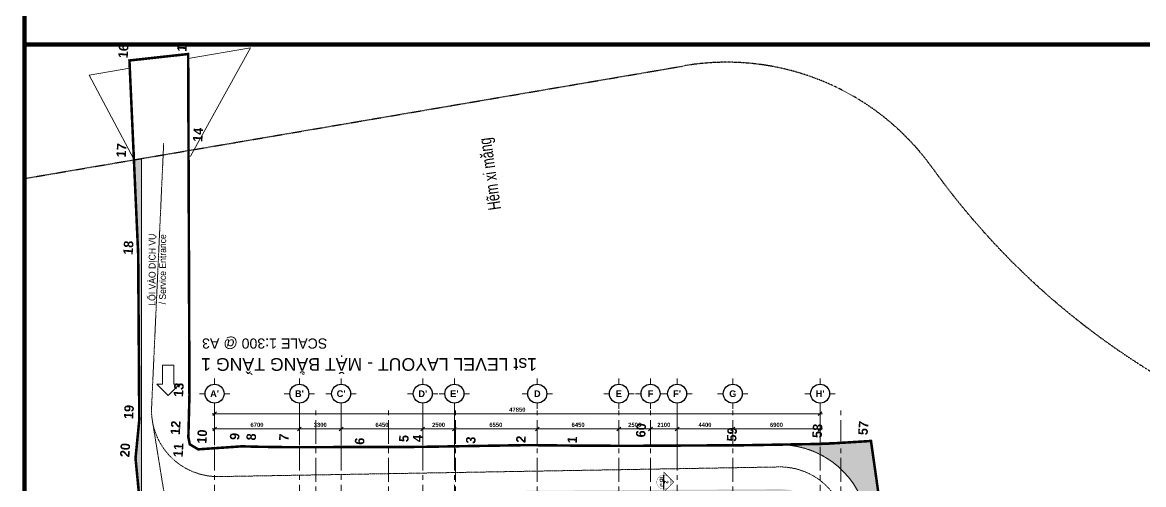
# Model space of a CAD drawing. Header units: millimetres. Extents: x -100356 to 314685, y 446 to 1273965.
# Drawn here: x 17056 to 105653, y 533506 to 570060 of the extents above; entities that cross this region are included whole.
import ezdxf
from ezdxf.enums import TextEntityAlignment as Align
from ezdxf.xclip import XClip

# ---------------------------------------------------------------- set-up
doc = ezdxf.new("R2010")
doc.units = ezdxf.units.MM
doc.header["$XCLIPFRAME"] = 2
for name, pattern in [('20180221 BF$0$2-2', [10, 5, -5]), ('20180221 BF$0$DASHDOT', [1, 0.5, -0.25, 0, -0.25]), ('20180221 BF$0$HIDDEN', [0.375, 0.25, -0.125]), ('20180330-Ascent Plaza-TP-Ban ve so bo$0$gf$0$Dash', [6, 3, -3]), ('CENTER', [2, 1.25, -0.25, 0.25, -0.25]), ('DASHED', [0.75, 0.5, -0.25]), ('gf$0$Dash', [6, 3, -3])]:
    doc.linetypes.add(name, pattern=pattern)
doc.layers.get('DEFPOINTS').update_dxf_attribs({"lineweight": 13})
for name, color, linetype in [('20180221 BF$0$10', 1, 'Continuous'), ('20180221 BF$0$28', 7, 'Continuous'), ('20180221 BF$0$Kichthuoc', 7, 'Continuous'), ('20180221 BF$0$sohieu_diem', 2, 'Continuous'), ('20180221 BF$0$TREE', 99, 'Continuous')]:
    doc.layers.add(name, color=color, linetype=linetype)
for name, color, linetype, lineweight in [('20180221 BF$0$QHH ÐỀ XUẤT ÐIỀU CHỈNH', 5, '20180221 BF$0$HIDDEN', 30), ('20180221 BF$0$setback', 1, 'Continuous', 13), ('20180330-Ascent Plaza-TP-Ban ve so bo$0$@ color hatch', 7, 'Continuous', 13), ('20180330-Ascent Plaza-TP-Ban ve so bo$0$gf$0$A-_DETA----_E', 8, 'Continuous', 9), ('@ color hatch', 7, 'Continuous', 13), ('A.Concrete', 7, 'Continuous', 25), ('gf$0$A-_ANOT----_A', 7, 'Continuous', 5), ('gf$0$A-_ANOTTEXT_T', 7, 'Continuous', 5), ('gf$0$A-_DETA----_E', 8, 'Continuous', 9), ('gf$0$Core - tb$0$1-thaythuong', 9, 'Continuous', 13), ('LDIM OUT', 250, 'Continuous', 13), ('LGI', 250, 'CENTER', 9), ('luoicot', 30, 'Continuous', 13), ('TEXT', 6, 'Continuous', 20), ('TXT', 1, 'Continuous', 25)]:
    doc.layers.add(name, color=color, linetype=linetype, lineweight=lineweight)
doc.styles.add('20180221 BF$0$VAPTIMN', font='VNI-Aptima-Bold.TTF')
doc.styles.add('20180221 BF$0$VL2 - tb$0$GHICHU-C', font='Font - TrueType - Arial.ttf', dxfattribs={"width": 0.7})
doc.styles.add('ARIAL', font='Font - TrueType - Arial Bold.ttf')
doc.styles.add('gf$0$Arial', font='Font - TrueType - Arial.ttf', dxfattribs={"width": 0.9, "height": 540})
doc.styles.add('PSDG - Title', font='seguisb_0.ttf', dxfattribs={"height": 2.5})
doc.styles.add('VnArial', font='Font - TrueType - Arial.ttf')
doc.dimstyles.new('TL 150 OUT', dxfattribs={"dimscale": 150, "dimtxt": 2.2, "dimasz": 2, "dimexe": 1.2, "dimexo": 1.5, "dimgap": 1, "dimtad": 1, "dimdec": 0, "dimdsep": 46, "dimtxsty": 'ARIAL', "dimblk": 'OBLIQUE', "dimcen": 2, "dimdle": 1.2, "dimclrd": 256, "dimclre": 256, "dimclrt": 4, "dimaunit": 1, "dimadec": 0, "dimazin": 0, "dimtfac": 1, "dimtdec": 0, "dimtix": 1, "dimtmove": 2, "dimatfit": 3, "dimfxl": 1, "dimtolj": 1, "dimtzin": 0, "dimarcsym": 0})

# ---------------------------------------------------------------- blocks, each defined once
blk = doc.blocks.new('gf$0$KUME - Arrow dicrection vehicle - In-1669013-IDEA-1st Storey')
at = {"layer": 'gf$0$Core - tb$0$1-thaythuong'}
for p, q in [((-3, 0), (0, 3)), ((0, 3), (3, 0)), ((-1.5, 0), (-3, 0)), ((-1.5, -5), (-1.5, 0)), ((1.5, 0), (3, 0)), ((1.5, 0), (1.5, -5)), ((1.5, -5), (-1.5, -5))]:
    blk.add_line(p, q, dxfattribs=at)
blk = doc.blocks.new('*U430')
h = blk.add_hatch(color=256)
h.paths.add_polyline_path([(0, 7.86), (-3.93, 3.93, -0.198912), (0, 5.56, -0.198912), (3.93, 3.93)])
h.paths.add_polyline_path([(3.93, 3.93, -0.198912), (5.56, 0), (7.86, 0)])
h.paths.add_polyline_path([(-3.93, 3.93), (-7.86, 0), (-5.56, 0, -0.198912)])
at = {"color": 1}
blk.add_line((5.56, 0), (-5.56, 0), dxfattribs=at)
for points, const_width in [([(-5.56, 0), (-7.86, 0), (0, 7.86), (7.86, 0), (5.56, 0)], 0.397), ([(7.86, 6.35), (7.86, 0)], 1)]:
    blk.add_lwpolyline(points, dxfattribs=dict(const_width=const_width))
at = {"const_width": 0.167}
blk.add_lwpolyline([(-5.56, 0, -0.414214), (0, 5.56, -0.414214), (5.56, 0, -0.414214), (0, -5.56, -0.414214), (-5.56, 0, -1.041379)], format="xyb", dxfattribs=at)
at = {"linetype": 'DASHED', "ltscale": 2, "const_width": 0.1}
blk.add_lwpolyline([(5.56, 0), (7.86, 0)], dxfattribs=at)
at = {"color": 2, "style": 'PSDG - Title'}
blk.add_attdef('#', text='', height=2.38, dxfattribs=at).set_placement((0, 1.98), align=Align.MIDDLE_CENTER)
at = {"color": 2, "style": 'PSDG - Title', "width": 0.998746}
blk.add_attdef('A100', text='', height=2.38, dxfattribs=at).set_placement((-3.97, -3.18), (3.97, -3.18), align=Align.FIT)
blk = doc.blocks.new('SECTION SYMBOL 2')
at = {"layer": 'TXT'}
ref = blk.add_blockref('*U430', (-1200, 12584), dxfattribs=dict(at, xscale=100, yscale=100, zscale=100, rotation=270))
ref.add_attrib('#', '2', dxfattribs={"layer": '0', "color": 2, "height": 333, "rotation": 270, "style": 'ARIAL'}).set_placement((-1002, 12584), align=Align.MIDDLE_CENTER)
ref.add_attrib('A100', 'ID-#', dxfattribs={"layer": '0', "color": 2, "height": 250, "rotation": 270, "style": 'ARIAL', "width": 1.186702}).set_placement((-1518, 12980), (-1518, 12197), align=Align.FIT)
blk = doc.blocks.new('20180221 BF$0$hientrang')
at = {"layer": '20180221 BF$0$10', "color": 1}
for p, q in [((-33314, 110103, 0), (-41132, 109253, 0)), ((-32510, 105502, 0), (-33314, 110103, 0)), ((-48586, 108443, 0), (-61657, 107529, 0)), ((-64687, 107633, 0), (-71608, 106512, 0)), ((-61657, 107529, 0), (-64687, 107633, 0)), ((-40123, 104992, 0), (-32510, 105502, 0)), ((-59442, 103696, 0), (-40123, 104992, 0)), ((-62752, 103571, 0), (-59442, 103696, 0)), ((-63663, 102732, 0), (-63312, 103421, 0)), ((-63312, 103421, 0), (-62752, 103571, 0)), ((-63208, 99311, 0), (-63663, 102732, 0)), ((-63159, 98001, 0), (-63208, 99311, 0)), ((-63032, 95421, 0), (-63159, 98001, 0)), ((-62640, 89520, 0), (-63032, 95421, 0)), ((-62414, 86030, 0), (-62640, 89520, 0)), ((-62336, 84950, 0), (-62414, 86030, 0)), ((-62001, 80760, 0), (-62336, 84950, 0)), ((-61686, 76809, 0), (-62001, 80760, 0)), ((-61471, 72759, 0), (-61686, 76809, 0)), ((-61226, 68669, 0), (-61471, 72759, 0)), ((-60608, 59668, 0), (-61226, 68669, 0)), ((-60096, 53327, 0), (-60608, 59668, 0)), ((-59640, 49717, 0), (-60096, 53327, 0)), ((-70963, 47371, 0), (-59640, 49717, 0))]:
    blk.add_line(p, q, dxfattribs=at)
at = {"layer": '20180221 BF$0$10', "color": 1, "linetype": 'Continuous'}
for p, q in [((-33314, 110103, 0), (-32510, 105502, 0)), ((-71608, 106512, 0), (-64687, 107633, 0)), ((-62640, 89520, 0), (-62414, 86030, 0)), ((-62336, 84950, 0), (-62414, 86030, 0)), ((-62001, 80760, 0), (-62336, 84950, 0)), ((-61686, 76809, 0), (-62001, 80760, 0)), ((-61471, 72759, 0), (-61686, 76809, 0)), ((-61226, 68669, 0), (-61471, 72759, 0)), ((-60608, 59668, 0), (-61226, 68669, 0)), ((-60096, 53327, 0), (-60608, 59668, 0)), ((-59640, 49717, 0), (-60096, 53327, 0)), ((-70963, 47371, 0), (-59640, 49717, 0))]:
    blk.add_line(p, q, dxfattribs=at)
at = {"layer": '20180221 BF$0$10', "color": 1, "linetype": 'Continuous', "elevation": 0}
for points in [[(-64687, 107633), (-61657, 107529), (-48586, 108443), (-41132, 109253)], [(-32510, 105502), (-40123, 104992)], [(-40123, 104992), (-59442, 103696), (-62752, 103571), (-63312, 103421), (-63663, 102732), (-63208, 99311)], [(-63208, 99311), (-63159, 98001), (-63032, 95421), (-62640, 89520)]]:
    blk.add_lwpolyline(points, dxfattribs=at)
at = {"layer": '20180221 BF$0$Kichthuoc', "elevation": 0}
for points in [[(-42843, 116479, 0, 330, 0), (-41965, 116679, 0, 0, 0), (-41088, 116879, 0, 0, 0)], [(-36557, 89937, 0, 330, 0), (-35680, 90137, 0, 0, 0), (-34802, 90338, 0, 0, 0)]]:
    blk.add_lwpolyline(points, format="xyseb", dxfattribs=at)
at = {"layer": '20180221 BF$0$QHH ÐỀ XUẤT ÐIỀU CHỈNH', "linetype": '20180221 BF$0$2-2', "elevation": 0}
blk.add_lwpolyline([(-46464, 131762), (-30969, 66343)], dxfattribs=at)
at = {"layer": '20180221 BF$0$QHH ÐỀ XUẤT ÐIỀU CHỈNH', "linetype": '20180221 BF$0$2-2'}
for centre, radius, start, end in [((-50424, 61731, 0), 19995, 309.26648, 13.33656), ((210, -199, 0), 60000, 129.27099, 179.61871)]:
    blk.add_arc(centre, radius, start, end, dxfattribs=at)
at = {"layer": '20180221 BF$0$setback', "color": 1, "linetype": '20180221 BF$0$DASHDOT', "ltscale": 200, "const_width": 200, "elevation": 0}
blk.add_lwpolyline([(-70963, 47371), (-59640, 49717), (-60096, 53327), (-60608, 59668), (-61226, 68669), (-61471, 72759), (-61686, 76809), (-62001, 80760), (-62336, 84950), (-62414, 86030), (-62640, 89520), (-63032, 95421), (-63159, 98001), (-63208, 99311), (-63663, 102732), (-63312, 103421), (-62752, 103571), (-59442, 103696), (-40123, 104992), (-32510, 105502), (-33314, 110103), (-41132, 109253), (-48586, 108443), (-61657, 107529), (-64687, 107633), (-71608, 106512)], dxfattribs=at)
at = {"layer": '20180221 BF$0$sohieu_diem', "color": 3, "const_width": 93.8, "elevation": 0}
for points in [[(-33361, 110103, 1), (-33267, 110103, 1)], [(-41179, 109253, 1), (-41086, 109253, 1)], [(-48633, 108443, 1), (-48539, 108442, 1)], [(-64734, 107633, 1), (-64640, 107633, 1)], [(-61704, 107529, 1), (-61610, 107529, 1)], [(-32557, 105502, 1), (-32463, 105502, 1)], [(-40170, 104992, 1), (-40076, 104992, 1)], [(-62799, 103571, 1), (-62705, 103570, 1)], [(-59489, 103696, 1), (-59395, 103696, 1)], [(-63710, 102732, 1), (-63616, 102732, 1)], [(-63359, 103421, 1), (-63265, 103421, 1)], [(-63254, 99311, 1), (-63161, 99311, 1)], [(-63206, 98001, 1), (-63112, 98001, 1)], [(-63079, 95421, 1), (-62986, 95421, 1)], [(-62687, 89520, 1), (-62593, 89520, 1)], [(-62461, 86030, 1), (-62367, 86030, 1)], [(-62383, 84950, 1), (-62289, 84950, 1)], [(-62048, 80760, 1), (-61954, 80759, 1)], [(-61733, 76809, 1), (-61639, 76809, 1)], [(-61518, 72759, 1), (-61424, 72759, 1)], [(-61273, 68669, 1), (-61180, 68668, 1)], [(-60655, 59668, 1), (-60561, 59668, 1)], [(-60143, 53327, 1), (-60049, 53327, 1)], [(-59687, 49717, 1), (-59594, 49716, 1)]]:
    blk.add_lwpolyline(points, format="xyb", close=True, dxfattribs=at)
at = {"layer": '20180221 BF$0$28', "color": 7, "linetype": 'Continuous', "style": '20180221 BF$0$VL2 - tb$0$GHICHU-C', "width": 0.7}
blk.add_text('Hẽm xi măng', height=1000, rotation=11.70213, dxfattribs=at).set_placement((-40447, 81012, 0), align=Align.MIDDLE)
at = {"layer": '20180221 BF$0$sohieu_diem', "color": 3, "style": '20180221 BF$0$VAPTIMN'}
for s, p in [('16', (-33164, 110253, 0)), ('17', (-41003, 109910, 0)), ('18', (-48660, 108878, 0)), ('20', (-64650, 108123, 0)), ('19', (-61620, 108019, 0)), ('15', (-32359, 105652, 0)), ('11', (-64386, 103922, 0)), ('12', (-62633, 104260, 0)), ('13', (-59625, 104196, 0)), ('14', (-39400, 103952, 0)), ('10', (-63196, 102119, 0)), ('9', (-62742, 99550, 0)), ('8', (-62694, 98240, 0)), ('7', (-62567, 95660, 0)), ('6', (-62490, 89670, 0)), ('5', (-62060, 86195, 0)), ('4', (-61981, 85115, 0)), ('3', (-61851, 80909, 0)), ('2', (-61536, 76959, 0)), ('1', (-61321, 72909, 0)), ('60', (-60504, 67538, 0)), ('59', (-60379, 60344, 0)), ('58', (-59674, 53624, 0)), ('57', (-59219, 50014, 0))]:
    blk.add_text(s, height=750, rotation=359.92728, dxfattribs=at).set_placement(p)
blk = doc.blocks.new('_Oblique')
at = {"color": 0, "linetype": 'ByBlock', "lineweight": -2}
blk.add_line((-0.5, -0.5), (0.5, 0.5), dxfattribs=at)
blk = doc.blocks.new('*D483')
at = {"layer": 'DEFPOINTS', "color": 0, "ltscale": 1000, "transparency": 16777216}
for p in [(-47850, -4187), (-40950, -4187), (-40950, -5687)]:
    blk.add_point(p, dxfattribs=at)
at = {"layer": 'LDIM OUT', "lineweight": -2, "ltscale": 1000, "transparency": 16777216}
for p, q in [((-47850, -4412), (-47850, -5867)), ((-40950, -4412), (-40950, -5867)), ((-48030, -5687), (-40770, -5687))]:
    blk.add_line(p, q, dxfattribs=at)
at = {"layer": 'LDIM OUT', "lineweight": -2, "ltscale": 1000, "transparency": 16777216, "xscale": 300, "yscale": 300, "zscale": 300, "rotation": 180}
blk.add_blockref('_Oblique', (-47850, -5687), dxfattribs=at)
at = {"layer": 'LDIM OUT', "lineweight": -2, "ltscale": 1000, "transparency": 16777216, "xscale": 300, "yscale": 300, "zscale": 300}
blk.add_blockref('_Oblique', (-40950, -5687), dxfattribs=at)
at = {"layer": 'LDIM OUT', "color": 4, "ltscale": 1000, "transparency": 16777216, "insert": (-44400, -6006), "char_height": 330, "attachment_point": 5, "rotation": 180, "style": 'ARIAL'}
blk.add_mtext('\\A1;6900', dxfattribs=at)
blk = doc.blocks.new('*D484')
at = {"layer": 'DEFPOINTS', "color": 0, "ltscale": 1000, "transparency": 16777216}
for p in [(-40950, -4187), (-36550, -4187), (-36550, -5687)]:
    blk.add_point(p, dxfattribs=at)
at = {"layer": 'LDIM OUT', "lineweight": -2, "ltscale": 1000, "transparency": 16777216}
for p, q in [((-40950, -4412), (-40950, -5867)), ((-36550, -4412), (-36550, -5867)), ((-41130, -5687), (-36370, -5687))]:
    blk.add_line(p, q, dxfattribs=at)
at = {"layer": 'LDIM OUT', "lineweight": -2, "ltscale": 1000, "transparency": 16777216, "xscale": 300, "yscale": 300, "zscale": 300, "rotation": 180}
blk.add_blockref('_Oblique', (-40950, -5687), dxfattribs=at)
at = {"layer": 'LDIM OUT', "lineweight": -2, "ltscale": 1000, "transparency": 16777216, "xscale": 300, "yscale": 300, "zscale": 300}
blk.add_blockref('_Oblique', (-36550, -5687), dxfattribs=at)
at = {"layer": 'LDIM OUT', "color": 4, "ltscale": 1000, "transparency": 16777216, "insert": (-38750, -6006), "char_height": 330, "attachment_point": 5, "rotation": 180, "style": 'ARIAL'}
blk.add_mtext('\\A1;4400', dxfattribs=at)
blk = doc.blocks.new('*D485')
at = {"layer": 'DEFPOINTS', "color": 0, "ltscale": 1000, "transparency": 16777216}
for p in [(-36550, -4187), (-34450, -4187), (-34450, -5687)]:
    blk.add_point(p, dxfattribs=at)
at = {"layer": 'LDIM OUT', "lineweight": -2, "ltscale": 1000, "transparency": 16777216}
for p, q in [((-36550, -4412), (-36550, -5867)), ((-34450, -4412), (-34450, -5867)), ((-36730, -5687), (-34270, -5687))]:
    blk.add_line(p, q, dxfattribs=at)
at = {"layer": 'LDIM OUT', "lineweight": -2, "ltscale": 1000, "transparency": 16777216, "xscale": 300, "yscale": 300, "zscale": 300, "rotation": 180}
blk.add_blockref('_Oblique', (-36550, -5687), dxfattribs=at)
at = {"layer": 'LDIM OUT', "lineweight": -2, "ltscale": 1000, "transparency": 16777216, "xscale": 300, "yscale": 300, "zscale": 300}
blk.add_blockref('_Oblique', (-34450, -5687), dxfattribs=at)
at = {"layer": 'LDIM OUT', "color": 4, "ltscale": 1000, "transparency": 16777216, "insert": (-35500, -6006), "char_height": 330, "attachment_point": 5, "rotation": 180, "style": 'ARIAL'}
blk.add_mtext('\\A1;2100', dxfattribs=at)
blk = doc.blocks.new('*D486')
at = {"layer": 'DEFPOINTS', "color": 0, "ltscale": 1000, "transparency": 16777216}
for p in [(-34450, -4187), (-31950, -4187), (-31950, -5687)]:
    blk.add_point(p, dxfattribs=at)
at = {"layer": 'LDIM OUT', "lineweight": -2, "ltscale": 1000, "transparency": 16777216}
for p, q in [((-34450, -4412), (-34450, -5867)), ((-31950, -4412), (-31950, -5867)), ((-34630, -5687), (-31770, -5687))]:
    blk.add_line(p, q, dxfattribs=at)
at = {"layer": 'LDIM OUT', "lineweight": -2, "ltscale": 1000, "transparency": 16777216, "xscale": 300, "yscale": 300, "zscale": 300, "rotation": 180}
blk.add_blockref('_Oblique', (-34450, -5687), dxfattribs=at)
at = {"layer": 'LDIM OUT', "lineweight": -2, "ltscale": 1000, "transparency": 16777216, "xscale": 300, "yscale": 300, "zscale": 300}
blk.add_blockref('_Oblique', (-31950, -5687), dxfattribs=at)
at = {"layer": 'LDIM OUT', "color": 4, "ltscale": 1000, "transparency": 16777216, "insert": (-33200, -6006), "char_height": 330, "attachment_point": 5, "rotation": 180, "style": 'ARIAL'}
blk.add_mtext('\\A1;2500', dxfattribs=at)
blk = doc.blocks.new('*D487')
at = {"layer": 'DEFPOINTS', "color": 0, "ltscale": 1000, "transparency": 16777216}
for p in [(-31950, -4187), (-25500, -4187), (-25500, -5687)]:
    blk.add_point(p, dxfattribs=at)
at = {"layer": 'LDIM OUT', "lineweight": -2, "ltscale": 1000, "transparency": 16777216}
for p, q in [((-31950, -4412), (-31950, -5867)), ((-25500, -4412), (-25500, -5867)), ((-32130, -5687), (-25320, -5687))]:
    blk.add_line(p, q, dxfattribs=at)
at = {"layer": 'LDIM OUT', "lineweight": -2, "ltscale": 1000, "transparency": 16777216, "xscale": 300, "yscale": 300, "zscale": 300, "rotation": 180}
blk.add_blockref('_Oblique', (-31950, -5687), dxfattribs=at)
at = {"layer": 'LDIM OUT', "lineweight": -2, "ltscale": 1000, "transparency": 16777216, "xscale": 300, "yscale": 300, "zscale": 300}
blk.add_blockref('_Oblique', (-25500, -5687), dxfattribs=at)
at = {"layer": 'LDIM OUT', "color": 4, "ltscale": 1000, "transparency": 16777216, "insert": (-28725, -6006), "char_height": 330, "attachment_point": 5, "rotation": 180, "style": 'ARIAL'}
blk.add_mtext('\\A1;6450', dxfattribs=at)
blk = doc.blocks.new('*D488')
at = {"layer": 'DEFPOINTS', "color": 0, "ltscale": 1000, "transparency": 16777216}
for p in [(-25500, -4187), (-18950, -4187), (-18950, -5687)]:
    blk.add_point(p, dxfattribs=at)
at = {"layer": 'LDIM OUT', "lineweight": -2, "ltscale": 1000, "transparency": 16777216}
for p, q in [((-25500, -4412), (-25500, -5867)), ((-18950, -4412), (-18950, -5867)), ((-25680, -5687), (-18770, -5687))]:
    blk.add_line(p, q, dxfattribs=at)
at = {"layer": 'LDIM OUT', "lineweight": -2, "ltscale": 1000, "transparency": 16777216, "xscale": 300, "yscale": 300, "zscale": 300, "rotation": 180}
blk.add_blockref('_Oblique', (-25500, -5687), dxfattribs=at)
at = {"layer": 'LDIM OUT', "lineweight": -2, "ltscale": 1000, "transparency": 16777216, "xscale": 300, "yscale": 300, "zscale": 300}
blk.add_blockref('_Oblique', (-18950, -5687), dxfattribs=at)
at = {"layer": 'LDIM OUT', "color": 4, "ltscale": 1000, "transparency": 16777216, "insert": (-22225, -6006), "char_height": 330, "attachment_point": 5, "rotation": 180, "style": 'ARIAL'}
blk.add_mtext('\\A1;6550', dxfattribs=at)
blk = doc.blocks.new('*D489')
at = {"layer": 'DEFPOINTS', "color": 0, "ltscale": 1000, "transparency": 16777216}
for p in [(-18950, -4187), (-16450, -4187), (-16450, -5687)]:
    blk.add_point(p, dxfattribs=at)
at = {"layer": 'LDIM OUT', "lineweight": -2, "ltscale": 1000, "transparency": 16777216}
for p, q in [((-18950, -4412), (-18950, -5867)), ((-16450, -4412), (-16450, -5867)), ((-19130, -5687), (-16270, -5687))]:
    blk.add_line(p, q, dxfattribs=at)
at = {"layer": 'LDIM OUT', "lineweight": -2, "ltscale": 1000, "transparency": 16777216, "xscale": 300, "yscale": 300, "zscale": 300, "rotation": 180}
blk.add_blockref('_Oblique', (-18950, -5687), dxfattribs=at)
at = {"layer": 'LDIM OUT', "lineweight": -2, "ltscale": 1000, "transparency": 16777216, "xscale": 300, "yscale": 300, "zscale": 300}
blk.add_blockref('_Oblique', (-16450, -5687), dxfattribs=at)
at = {"layer": 'LDIM OUT', "color": 4, "ltscale": 1000, "transparency": 16777216, "insert": (-17700, -6006), "char_height": 330, "attachment_point": 5, "rotation": 180, "style": 'ARIAL'}
blk.add_mtext('\\A1;2500', dxfattribs=at)
blk = doc.blocks.new('*D490')
at = {"layer": 'DEFPOINTS', "color": 0, "ltscale": 1000, "transparency": 16777216}
for p in [(-16450, -4187), (-10000, -4187), (-10000, -5687)]:
    blk.add_point(p, dxfattribs=at)
at = {"layer": 'LDIM OUT', "lineweight": -2, "ltscale": 1000, "transparency": 16777216}
for p, q in [((-16450, -4412), (-16450, -5867)), ((-10000, -4412), (-10000, -5867)), ((-16630, -5687), (-9820, -5687))]:
    blk.add_line(p, q, dxfattribs=at)
at = {"layer": 'LDIM OUT', "lineweight": -2, "ltscale": 1000, "transparency": 16777216, "xscale": 300, "yscale": 300, "zscale": 300, "rotation": 180}
blk.add_blockref('_Oblique', (-16450, -5687), dxfattribs=at)
at = {"layer": 'LDIM OUT', "lineweight": -2, "ltscale": 1000, "transparency": 16777216, "xscale": 300, "yscale": 300, "zscale": 300}
blk.add_blockref('_Oblique', (-10000, -5687), dxfattribs=at)
at = {"layer": 'LDIM OUT', "color": 4, "ltscale": 1000, "transparency": 16777216, "insert": (-13225, -6006), "char_height": 330, "attachment_point": 5, "rotation": 180, "style": 'ARIAL'}
blk.add_mtext('\\A1;6450', dxfattribs=at)
blk = doc.blocks.new('*D491')
at = {"layer": 'DEFPOINTS', "color": 0, "ltscale": 1000, "transparency": 16777216}
for p in [(-10000, -4187), (-6700, -4187), (-6700, -5687)]:
    blk.add_point(p, dxfattribs=at)
at = {"layer": 'LDIM OUT', "lineweight": -2, "ltscale": 1000, "transparency": 16777216}
for p, q in [((-10000, -4412), (-10000, -5867)), ((-6700, -4412), (-6700, -5867)), ((-10180, -5687), (-6520, -5687))]:
    blk.add_line(p, q, dxfattribs=at)
at = {"layer": 'LDIM OUT', "lineweight": -2, "ltscale": 1000, "transparency": 16777216, "xscale": 300, "yscale": 300, "zscale": 300, "rotation": 180}
blk.add_blockref('_Oblique', (-10000, -5687), dxfattribs=at)
at = {"layer": 'LDIM OUT', "lineweight": -2, "ltscale": 1000, "transparency": 16777216, "xscale": 300, "yscale": 300, "zscale": 300}
blk.add_blockref('_Oblique', (-6700, -5687), dxfattribs=at)
at = {"layer": 'LDIM OUT', "color": 4, "ltscale": 1000, "transparency": 16777216, "insert": (-8350, -6006), "char_height": 330, "attachment_point": 5, "rotation": 180, "style": 'ARIAL'}
blk.add_mtext('\\A1;3300', dxfattribs=at)
blk = doc.blocks.new('*D492')
at = {"layer": 'DEFPOINTS', "color": 0, "ltscale": 1000, "transparency": 16777216}
for p in [(-6700, -4187), (0, -4187), (0, -5687)]:
    blk.add_point(p, dxfattribs=at)
at = {"layer": 'LDIM OUT', "lineweight": -2, "ltscale": 1000, "transparency": 16777216}
for p, q in [((-6700, -4412), (-6700, -5867)), ((0, -4412), (0, -5867)), ((-6880, -5687), (180, -5687))]:
    blk.add_line(p, q, dxfattribs=at)
at = {"layer": 'LDIM OUT', "lineweight": -2, "ltscale": 1000, "transparency": 16777216, "xscale": 300, "yscale": 300, "zscale": 300, "rotation": 180}
blk.add_blockref('_Oblique', (-6700, -5687), dxfattribs=at)
at = {"layer": 'LDIM OUT', "lineweight": -2, "ltscale": 1000, "transparency": 16777216, "xscale": 300, "yscale": 300, "zscale": 300}
blk.add_blockref('_Oblique', (0, -5687), dxfattribs=at)
at = {"layer": 'LDIM OUT', "color": 4, "ltscale": 1000, "transparency": 16777216, "insert": (-3350, -6006), "char_height": 330, "attachment_point": 5, "rotation": 180, "style": 'ARIAL'}
blk.add_mtext('\\A1;6700', dxfattribs=at)
blk = doc.blocks.new('*D507')
at = {"layer": 'DEFPOINTS', "color": 0, "ltscale": 1000, "transparency": 16777216}
for p in [(-47850, -4187), (0, -4187), (0, -6887)]:
    blk.add_point(p, dxfattribs=at)
at = {"layer": 'LDIM OUT', "lineweight": -2, "ltscale": 1000, "transparency": 16777216}
for p, q in [((-47850, -4412), (-47850, -7067)), ((0, -4412), (0, -7067)), ((-48030, -6887), (180, -6887))]:
    blk.add_line(p, q, dxfattribs=at)
at = {"layer": 'LDIM OUT', "lineweight": -2, "ltscale": 1000, "transparency": 16777216, "xscale": 300, "yscale": 300, "zscale": 300, "rotation": 180}
blk.add_blockref('_Oblique', (-47850, -6887), dxfattribs=at)
at = {"layer": 'LDIM OUT', "lineweight": -2, "ltscale": 1000, "transparency": 16777216, "xscale": 300, "yscale": 300, "zscale": 300}
blk.add_blockref('_Oblique', (0, -6887), dxfattribs=at)
at = {"layer": 'LDIM OUT', "color": 4, "ltscale": 1000, "transparency": 16777216, "insert": (-23925, -7206), "char_height": 330, "attachment_point": 5, "rotation": 180, "style": 'ARIAL'}
blk.add_mtext('\\A1;47850', dxfattribs=at)
blk = doc.blocks.new('BLOCK TRUC')
for p, q in [((0, 500), (0, 800)), ((500, 0), (800, 0)), ((-800, 0), (-500, 0)), ((0, -800), (0, -500))]:
    blk.add_line(p, q)
at = {"lineweight": 25}
blk.add_circle((0, 0), 500, dxfattribs=at)
at = {"style": 'ARIAL'}
blk.add_attdef('1-2', text='', height=350, rotation=0.00001, dxfattribs=at).set_placement((0, 0), align=Align.MIDDLE_CENTER)
blk = doc.blocks.new('X-GRID')
at = {"layer": 'LGI', "ltscale": 1500}
for p, q in [((-36550, -7272.6), (-36550, 49990.7)), ((-49500, 49486.8), (-49500, -7272.6)), ((-40950, 49486.8), (-40950, -7272.6)), ((-34450, 49486.8), (-34450, -7272.6)), ((-31950, 49486.8), (-31950, -7272.6)), ((-25500, 49486.8), (-25500, -7272.6)), ((-19050, 49486.8), (-19050, -7272.6)), ((-13750, 49486.8), (-13750, -7272.6)), ((-8000, 49486.8), (-8000, -7272.6)), ((-47850, -7272.6), (-47850, 30850)), ((-18950, -7272.6), (-18950, 20900)), ((-16450, -7272.6), (-16450, 20900)), ((-10000, -7272.6), (-10000, 20900)), ((-6700, -7272.6), (-6700, 20900)), ((0, -7272.6), (0, 20900))]:
    blk.add_line(p, q, dxfattribs=at)
at = {"xscale": 1.5, "yscale": 1.5, "zscale": 1.5, "rotation": 180}
for p, values in [((-47850, -8472.6), {'1-2': "H'"}), ((-40950, -8472.6), {'1-2': 'G'}), ((-36550, -8472.6), {'1-2': "F'"}), ((-34450, -8472.6), {'1-2': 'F'}), ((-31950, -8472.6), {'1-2': 'E'}), ((-25500, -8472.6), {'1-2': 'D'}), ((-18950, -8472.6), {'1-2': "E'"}), ((-16450, -8472.6), {'1-2': "D'"}), ((-10000, -8472.6), {'1-2': "C'"}), ((-6700, -8472.6), {'1-2': "B'"}), ((0, -8472.6), {'1-2': "A'"})]:
    blk.add_blockref('BLOCK TRUC', p, dxfattribs=at).add_auto_attribs(values)
at = {"layer": 'LDIM OUT', "ltscale": 1000}
for base, p1, p2, picture, middle in [((-40950, -5687.5), (-47850, -4187.5), (-40950, -4187.5), '*D483', (-44400, -6006)), ((0, -6887.5), (-47850, -4187.5), (0, -4187.5), '*D507', (-23925, -7206)), ((-36550, -5687.5), (-40950, -4187.5), (-36550, -4187.5), '*D484', (-38750, -6006)), ((-34450, -5687.5), (-36550, -4187.5), (-34450, -4187.5), '*D485', (-35500, -6006)), ((-31950, -5687.5), (-34450, -4187.5), (-31950, -4187.5), '*D486', (-33200, -6006)), ((-25500, -5687.5), (-31950, -4187.5), (-25500, -4187.5), '*D487', (-28725, -6006)), ((-18950, -5687.5), (-25500, -4187.5), (-18950, -4187.5), '*D488', (-22225, -6006)), ((-16450, -5687.5), (-18950, -4187.5), (-16450, -4187.5), '*D489', (-17700, -6006)), ((-10000, -5687.5), (-16450, -4187.5), (-10000, -4187.5), '*D490', (-13225, -6006)), ((-6700, -5687.5), (-10000, -4187.5), (-6700, -4187.5), '*D491', (-8350, -6006.1)), ((0, -5687.5), (-6700, -4187.5), (0, -4187.5), '*D492', (-3350, -6006))]:
    dim = blk.add_linear_dim(base=base, p1=p1, p2=p2, dimstyle='TL 150 OUT', override={"dimtad": 4}, dxfattribs=at)
    dim.commit()
    dim.dimension.update_dxf_attribs({"geometry": picture, "text_midpoint": middle})
blk = doc.blocks.new('A$C60262ED2')
at = {"rotation": 180}
blk.add_blockref('X-GRID', (7409, 51484, 0), dxfattribs=at)
blk = doc.blocks.new('column')
at = {"layer": 'luoicot', "ltscale": 0.5}
blk.add_blockref('A$C60262ED2', (-47109, -40384, 0), dxfattribs=at)

msp = doc.modelspace()

# ---------------------------------------------------------------- hatches: boundary and pattern name
at = {"layer": '@ color hatch', "ltscale": 0.5}
h = msp.add_hatch(dxfattribs=at)
h.set_pattern_fill('CROSS', color=139, scale=300)
h.set_pattern_definition([(0, (403133.136, 611737.235), (75, 75), [37.5, -112.5]), (90, (403151.886, 611718.485), (-75, 75), [37.5, -112.5])])
edge = h.paths.add_edge_path()
edge.add_line((89436.4, 521620.8), (87938.5, 521231.2))
edge.add_arc((86679.7, 526070.1), 5000, 219.001487, 284.581672, ccw=False)
edge.add_line((82794, 522923.4), (81729.3, 522923.4))
edge.add_line((81729.3, 522923.4), (79041, 532423.4))
edge.add_line((79041, 532423.4), (42090.8, 532423.4))
edge.add_line((42090.8, 532423.4), (42090.8, 532512.6))
edge.add_arc((42490.8, 532512.4), 400, 90.398754, 179.968165, ccw=False)
edge.add_line((42488, 532912.4), (76917.8, 533152))
edge.add_arc((76942, 529679.8), 3472.2, 7.678332, 90.398754, ccw=False)
edge.add_line((80383.1, 530143.8), (80769.8, 527418.8))
edge.add_arc((87700.5, 528402.3), 7000.1, 188.077086, 284.358173)
edge = h.paths.add_edge_path()
edge.add_arc((87695.4, 528401.5), 3495, 188.075775, 235.93068, ccw=False)
edge.add_line((84235.1, 527910.5), (83848.4, 530635.5))
edge.add_arc((76917.8, 529652), 7000, 8.077086, 90)
edge.add_line((76917.8, 536652), (76917.6, 536667.4))
edge.add_line((76917.6, 536667.4), (84112.8, 536955.1))
edge.add_line((84112.8, 536955.1), (85737.6, 525506.4))
edge = h.paths.add_edge_path()
edge.add_line((85737.7, 525506.4), (102351.4, 529522.8))
edge.add_line((102351.4, 529522.8), (109839.3, 531263.4))
edge.add_line((109839.3, 531263.4), (116045.9, 533026.6))
edge.add_line((116045.9, 533026.6), (118020, 526826.4))
edge.add_arc((119619.7, 529939.4), 3500, 216.352495, 242.802459, ccw=False)
edge.add_arc((111163.1, 523715.5), 7000, 36.352495, 102.752313)
edge.add_line((109618, 530542.8), (88525.7, 525000.4))
edge.add_arc((87703.2, 528402.3), 3500, 235.834247, 283.590746, ccw=False)
edge = h.paths.add_edge_path()
edge.add_line((118016.9, 526825.3), (137345.4, 533030.3))
edge.add_line((137345.4, 533030.3), (137833, 532765.5))
edge.add_line((137833, 532765.5), (120689.5, 526606.9))
edge.add_arc((119617.7, 529951.9), 3512.6, 242.888614, 287.76602, ccw=False)
edge = h.paths.add_edge_path()
edge.add_line((97071, 507765.2), (96437.6, 506959.3))
edge.add_line((96437.6, 506959.3), (94736.4, 508296.5))
edge.add_arc((90719.6, 503186.1), 6500, 51.832223, 89.945526)
edge.add_line((90725.8, 509686.1), (89937.8, 509686.1))
edge.add_line((89937.8, 509686.1), (89937.8, 510323.3))
edge.add_line((89937.8, 510323.3), (93816.5, 510323.3))
edge.add_line((93816.5, 510323.3), (97071, 507765.2))
edge = h.paths.add_edge_path()
edge.add_line((79665.1, 509835.3), (80607.3, 510323.3))
edge.add_line((80607.3, 510323.3), (84937.8, 510323.3))
edge.add_line((84937.8, 510323.3), (84937.8, 509723.3))
edge.add_line((84937.8, 509723.3), (84791.2, 509725.4))
edge.add_arc((84721, 504795.6), 4930.3, 89.183683, 127.187225)
edge.add_line((81741, 508723.4), (80241, 508723.4))
edge.add_line((80241, 508723.4), (79665.1, 509835.3))
edge = h.paths.add_edge_path()
edge.add_line((91554.1, 502708.5), (85096.4, 502708.5))
edge.add_arc((85096.4, 497708.5), 5000, 90, 96.866898)
edge.add_line((84498.6, 502672.6), (82274.9, 502404.8))
edge.add_arc((82696.5, 498932.6), 3497.7, 96.922738, 140.010377)
edge.add_line((80016.7, 501180.4), (79997.8, 501152.2))
edge.add_arc((80247.3, 500985.5), 300, 146.242192, 281.306639)
edge.add_line((80306.1, 500691.3), (81150.5, 500860.1))
edge.add_line((81150.5, 500860.1), (91589.8, 502110.6))
edge.add_arc((91554.1, 502408.5), 300, 276.830649, 450)
h.paths.add_polyline_path([(73941.8, 501126.4), (75241.8, 501126.4), (75241.8, 507544.4), (73941.8, 507544.4)])
edge = h.paths.add_edge_path(flags=17)
edge.add_line((40779.5, 501121.8), (42692.6, 501123.4))
edge.add_arc((53136.5, 502117.6), 10491.2, 185.437375, 270.019941)
edge.add_line((53140.2, 491626.4), (67813.8, 491626.4))
edge.add_arc((67287.3, 491027.5), 797.4, -40.568899, 48.679621, ccw=False)
edge.add_arc((65269, 492825.1), 3500, 269.936687, 318.565903, ccw=False)
edge.add_line((65265.1, 489325.1), (50841.8, 489341))
edge.add_arc((50846.7, 492844.4), 3503.4, 234.451966, 269.918885, ccw=False)
edge.add_line((48809.9, 489994), (42103.1, 494789.5))
edge.add_arc((44138.9, 497636.6), 3500, 180, 234.434163, ccw=False)
edge.add_line((40638.9, 497636.6), (40779.5, 501121.8))
edge = h.paths.add_edge_path()
edge.add_line((27372.8, 515162.9), (27196.6, 510021.2))
edge.add_line((27196.6, 510021.2), (29828.2, 508257.7))
edge.add_line((29828.2, 508257.7), (29796.3, 507297.8))
edge.add_line((29796.3, 507297.8), (35957.2, 507270.2))
edge.add_line((35957.2, 507270.2), (35974.3, 504309.1))
edge.add_line((35974.3, 504309.1), (35929.5, 496299.2))
edge.add_line((35929.5, 496299.2), (36078.4, 490697.9))
edge.add_line((36078.4, 490697.9), (36004.4, 487696.4))
edge.add_line((36004.4, 487696.4), (36054.2, 485829.3))
edge.add_line((36054.2, 485829.3), (72942, 485774.8))
edge.add_line((72942, 485774.8), (72942, 491323.3))
edge.add_line((72942, 491323.3), (71061.6, 488875))
edge.add_arc((64850.8, 493645.1), 7831.2, 273.061048, 322.474679, ccw=False)
edge.add_line((65269, 485825.1), (50837.9, 485841))
edge.add_arc((50845.6, 492841), 7000, 234.434146, 269.936704, ccw=False)
edge.add_line((46774.2, 487146.9), (40067.4, 491942.4))
edge.add_arc((44138.9, 497636.6), 7000, 177.627667, 234.434163, ccw=False)
edge.add_line((37144.9, 497926.3), (37422.6, 504627.5))
edge.add_arc((33909.3, 504508.1), 3515.4, 1.947525, 89.898396)
edge.add_arc((34399.5, 515034.5), 7027.8, 178.9533, 266.051426, ccw=False)
edge = h.paths.add_edge_path(flags=17)
edge.add_line((32240.9, 513417.6), (32240.9, 512245.5))
edge.add_arc((34372.8, 515031.4), 3508, 232.575323, 269.978432)
edge.add_line((34371.4, 511523.4), (42098.1, 511523.4))
edge.add_line((42098.1, 511523.4), (42098.1, 513423.4))
edge.add_line((42098.1, 513423.4), (32240.9, 513417.6))
h.paths.add_polyline_path([(27674.1, 527016.5), (27687, 527215.4), (27259.7, 527243), (26871.5, 528640.4), (26469.2, 532762.1), (26469.2, 559295), (25866.1, 559191.9), (26203.5, 551702.1), (26288.1, 538646.2), (25993.3, 535582.1), (26674.5, 528603.6), (27105, 527052.6)])

# ---------------------------------------------------------------- linework, layer by layer
at = {"layer": '20180330-Ascent Plaza-TP-Ban ve so bo$0$@ color hatch', "color": 139, "ltscale": 0.5, "elevation": 0}
msp.add_lwpolyline([(85737.6, 525506.4, -0.211895), (84235.1, 527910.5), (83848.4, 530635.5, 0.3735014), (76917.8, 536652), (76917.6, 536667.4), (84112.8, 536955.1)], format="xyb", close=True, dxfattribs=at)
at = {"layer": '20180330-Ascent Plaza-TP-Ban ve so bo$0$gf$0$A-_DETA----_E', "color": 190, "linetype": '20180330-Ascent Plaza-TP-Ban ve so bo$0$gf$0$Dash'}
for points in [[(65845.1, 536575.1), (76869.1, 536651.8, -0.375486), (83848.4, 530635.5), (84235.1, 527910.5, 0.4486097), (88589.9, 525017.2), (97735.7, 527420.5)], [(32596.7, 534139.7), (76881.3, 534901.9, -0.375486), (82115.7, 530389.6), (82502.5, 527664.6, 0.4486097), (89034.6, 523324.7), (110004.2, 528836)]]:
    msp.add_lwpolyline(points, format="xyb", dxfattribs=at)
at = {"layer": '@ color hatch', "color": 139, "ltscale": 0.5, "elevation": 0}
msp.add_lwpolyline([(27674.1, 527016.5), (27687, 527215.4), (27259.7, 527243), (26871.5, 528640.4), (26469.2, 532762.1), (26469.2, 559295), (25866.1, 559191.9), (26203.5, 551702.1), (26288.1, 538646.2), (25993.3, 535582.1), (26674.5, 528603.6), (27105, 527052.6)], close=True, dxfattribs=at)
at = {"layer": 'DEFPOINTS', "const_width": 345.1, "elevation": 0}
for points in [[(17228.7, 568320.6), (17228.7, 669102.4), (159772.7, 669102.4), (159772.7, 568320.6)], [(17228.7, 467538.9), (17228.7, 568320.6), (159772.7, 568320.6), (159772.7, 467538.9)]]:
    msp.add_lwpolyline(points, close=True, dxfattribs=at)
at = {"layer": 'gf$0$A-_DETA----_E'}
for p, q in [((35082.8, 568051.4, 0), (30156.4, 567215, 0)), ((30351, 559492.9, 0), (35082.8, 568051.4, 0)), ((30155.2, 567560.2, 0), (25512.5, 567048.7, 0)), ((25512.5, 567048.7, 0), (26203.8, 551702.1, 0)), ((30253.8, 540567.6, 0), (30155.2, 567560.2, 0)), ((25540.3, 566431.3, 0), (22321.9, 565884.9, 0)), ((22321.9, 565884.9, 0), (25864.6, 559232.3, 0)), ((30184.8, 559465.2, 0), (30351, 559492.9, 0)), ((26203.8, 551702.1, 0), (26288.6, 538599.3, 0)), ((30170, 537256.1, 0), (30253.8, 540567.6, 0)), ((26288.6, 538599.3, 0), (25993.3, 535582.1, 0)), ((25993.3, 535582.1, 0), (26674.5, 528603.6, 0))]:
    msp.add_line(p, q, dxfattribs=at)
at = {"layer": 'gf$0$A-_DETA----_E', "color": 190, "linetype": 'gf$0$Dash', "elevation": 0}
for points in [[(28219.2, 560512.2), (27264.4, 539628.7, 0.4326158), (32596.7, 534139.7, -0.0083644)], [(42395.2, 528447), (33219.2, 528447, -0.3707037), (28276, 532695.8), (27326.7, 538548.3)]]:
    msp.add_lwpolyline(points, format="xyb", dxfattribs=at)

# ---------------------------------------------------------------- block references
at = {"layer": '20180221 BF$0$TREE'}
ref = msp.add_blockref('20180221 BF$0$hientrang', (137502.3, 593331.4, 0), dxfattribs=dict(at, rotation=86.37342821610302))
XClip(ref).set_block_clipping_path([(-133148.1755428242, 112075.9558377523), (-124131.7889780848, -30182.5877385634), (-23551.8986045148, -23807.8059542924), (-32568.2851692542, 118450.7376220233)])
at = {"layer": 'A.Concrete'}
msp.add_blockref('column', (71940.9, 521123.4, 0), dxfattribs=at)
at = {"layer": 'gf$0$A-_ANOT----_A', "xscale": 299.9999999999999, "yscale": 299.9999999999999, "zscale": 299.9999999999999, "rotation": 179.8638015256547}
msp.add_blockref('gf$0$KUME - Arrow dicrection vehicle - In-1669013-IDEA-1st Storey', (28577.8, 541446.4, 0), dxfattribs=at)
at = {"layer": 'TEXT'}
msp.add_blockref('SECTION SYMBOL 2', (68940.9, 521120.3, 0), dxfattribs=at)

# ---------------------------------------------------------------- texts
at = {"layer": 'gf$0$A-_ANOTTEXT_T', "char_height": 540, "attachment_point": 1, "rotation": 89.863802, "style": 'gf$0$Arial'}
for s, insert, width in [('LỐI VÀO DỊCH VỤ', (27029, 547654.3, 0), 5927.407), ('/ Service Entrance', (27862.7, 547759.4, 0), 6450.378)]:
    msp.add_mtext(s, dxfattribs=dict(at, insert=insert, width=width))
at = {"layer": 'TEXT', "style": 'VnArial'}
for s, height, p in [('SCALE 1:300 @ A3', 800, (41148.2, 545063, 0)), ('1st LEVEL LAYOUT - MẶT BẰNG TẦNG 1', 1000, (57724.9, 543507.1, 0))]:
    msp.add_text(s, height=height, rotation=180, dxfattribs=at).set_placement(p)

doc.saveas('drawing.dxf')
